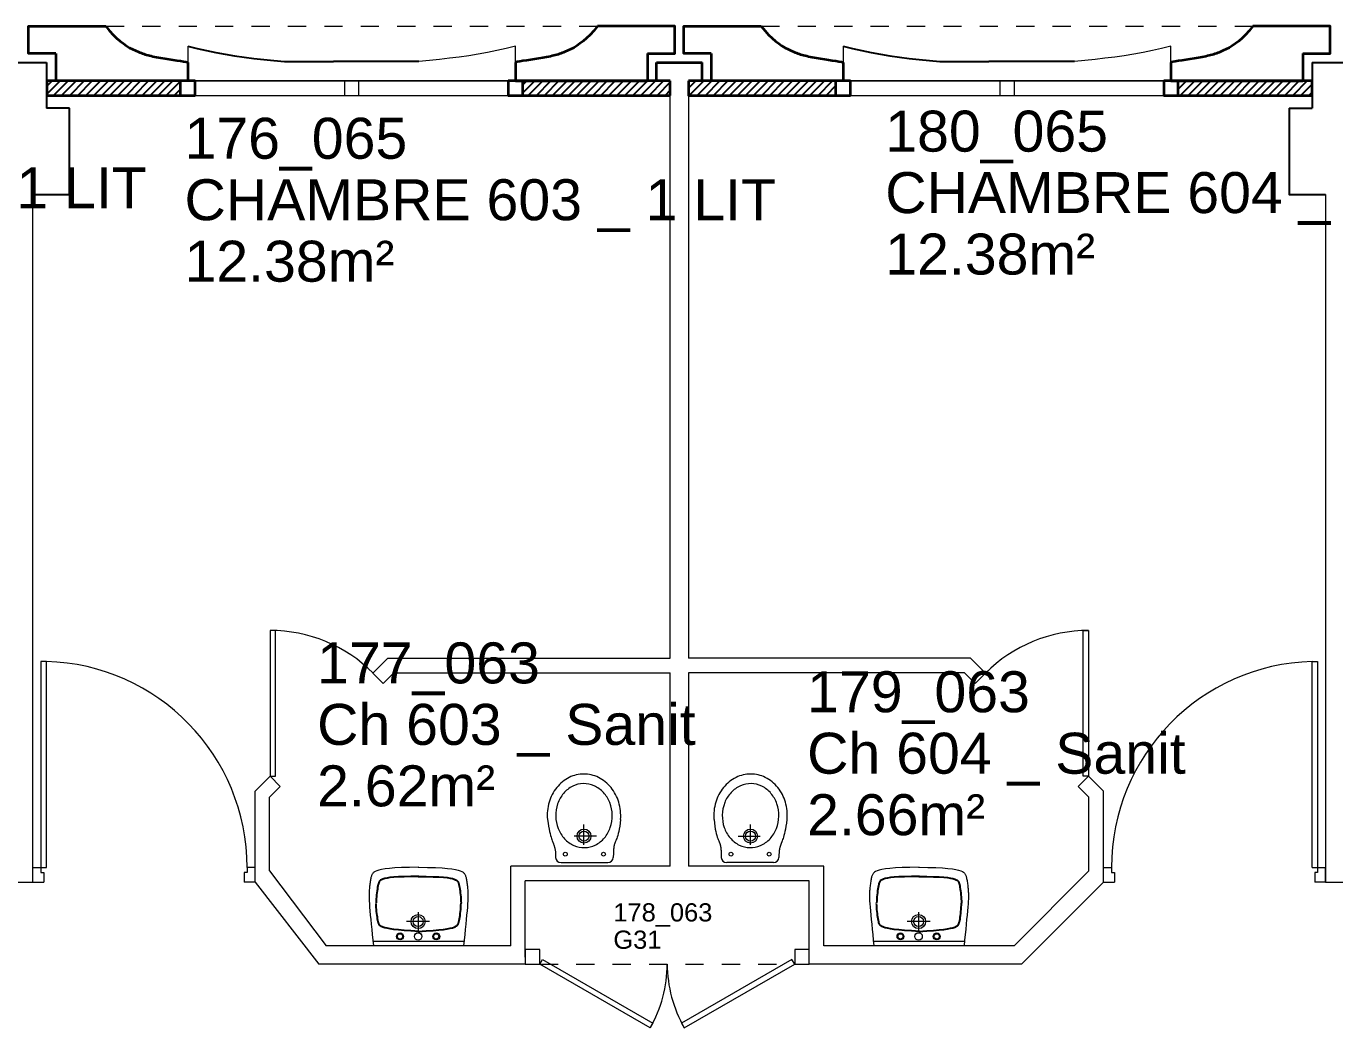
# Model space of a CAD drawing. Header units: metres. Extents: x -8 to 211, y -5 to 116.
# Drawn here: x 174.51 to 181.7, y 62 to 67.5 of the extents above; entities that cross this region are included whole.
import ezdxf

# ---------------------------------------------------------------- set-up
doc = ezdxf.new("R2010")
doc.units = ezdxf.units.M
doc.header["$LTSCALE"] = 0.6
doc.header["$MEASUREMENT"] = 0
doc.linetypes.add('CACHÉ', pattern=[0.25, 0.125, -0.125])
doc.linetypes.add('CONTINU', pattern=[0])
doc.layers.get('0').update_dxf_attribs({"linetype": 'CONTINUOUS'})
for name, color, linetype in [('002 poteaux', 7, 'CONTINUOUS'), ('004 cloisons', 7, 'CONTINUOUS'), ('004 isolation', 7, 'CONTINUOUS'), ('006 sanitaire', 5, 'CONTINUOUS'), ('A_Etiqu_Gaine', 8, 'CONTINUOUS'), ('A_Etiqu_Gaine_ancien', 8, 'CONTINUOUS'), ('A_Etiqu_Gaine_code', 8, 'CONTINUOUS'), ('A_Etiqu_Local', 8, 'CONTINUOUS')]:
    doc.layers.add(name, color=color, linetype=linetype)
for name, color, linetype, lineweight in [('A_CHASS', 4, 'CONTINU', 20), ('A_MURS_CLOI', 7, 'CONTINU', 20), ('A_MURS_STRU', 7, 'CONTINU', 35), ('A_PORT', 8, 'CONTINUOUS', 0), ('A_SANI', 5, 'CONTINU', 0)]:
    doc.layers.add(name, color=color, linetype=linetype, lineweight=lineweight)
doc.styles.add('Attribut', font='arial.ttf')

# ---------------------------------------------------------------- blocks, each defined once
blk = doc.blocks.new('A_Etiqu_Local')
at = {"style": 'Attribut', "flags": 1}
for tag, p in [('CODE_HOPITAL', (-0.4463, 1.9737)), ('CODE_SITE', (-0.4463, 1.7487)), ('CODE_BATIMENT', (-0.4463, 1.5237)), ('CODE_SECTEUR', (-0.4463, 1.2987)), ('CODE_ETAGE', (-0.4463, 1.0737)), ('NOM_NORMALISE', (-0.4463, -0.843)), ('SECTEUR_ACTIVITE', (-0.4463, -1.068)), ('SOUS_SECTEUR_ACTIVITE', (-0.4463, -1.293)), ('VOLUME', (-0.4463, -1.518)), ('SERVICE', (-0.4463, -1.743)), ('CODE_UG', (-0.4463, -1.968)), ('CODE_UA', (-0.4463, -2.193)), ('CODE_POLE', (-0.4463, -2.418)), ('OCCUPANT_EXTERNE', (-0.4463, -2.643)), ('DISPONIBILITE', (-0.4463, -2.868)), ('ACCES_HANDICAPES', (-0.4463, -3.093)), ('NATURE_SOL', (-0.4463, -3.318)), ('RISQUE_LABORATOIRE', (-0.4463, -3.543)), ('AMIANTE', (-0.4463, -3.768))]:
    blk.add_attdef(tag, p, '', height=0.15, dxfattribs=at)
at = {"layer": 'A_Etiqu_Local', "style": 'Attribut'}
for tag, p in [('CODE_PIECE', (-0.4483, 0.5327)), ('NOM_USAGE', (-0.4483, 0.1952)), ('SURFACE', (-0.4483, -0.1423))]:
    blk.add_attdef(tag, p, '', height=0.225, dxfattribs=at)
blk = doc.blocks.new('A_Etiqu_Gaine')
at = {"style": 'Attribut', "flags": 1}
for tag, p in [('CODE_HOPITAL', (-0.4323, 0.8651)), ('CODE_SITE', (-0.4323, 0.7151)), ('CODE_BATIMENT', (-0.4323, 0.5651)), ('CODE_SECTEUR', (-0.4323, 0.4151)), ('CODE_ETAGE', (-0.4323, 0.2651)), ('NOM_NORMALISE', (-0.4323, -0.3349)), ('SECTEUR_ACTIVITE', (-0.4323, -0.4849)), ('SOUS_SECTEUR_ACTIVITE', (-0.4323, -0.6349)), ('SURFACE', (-0.4323, -0.7849)), ('CODE_UG', (-0.4323, -0.9349)), ('CODE_POLE', (-0.4323, -1.0849)), ('AMIANTE', (-0.4323, -1.2349))]:
    blk.add_attdef(tag, p, '', height=0.1, dxfattribs=at)
at = {"layer": 'A_Etiqu_Gaine', "style": 'Attribut'}
blk.add_attdef('NOM_USAGE', (-0.4323, -0.1849), '', height=0.1, dxfattribs=at)
at = {"layer": 'A_Etiqu_Gaine_ancien', "style": 'Attribut'}
blk.add_attdef('CODE_PIECE_ANCIEN', (-0.4323, 0.1151), '', height=0.1, dxfattribs=at)
at = {"layer": 'A_Etiqu_Gaine_code', "style": 'Attribut'}
blk.add_attdef('CODE_PIECE', (-0.4323, -0.0349), '', height=0.1, dxfattribs=at)
blk = doc.blocks.new('BROCA2-G1127')
at = {"layer": '006 sanitaire', "linetype": 'Continuous'}
for points in [[(48.753517, 17.895912), (48.709555, 17.892946), (48.67232, 17.890017), (48.641202, 17.887107), (48.615589, 17.884195), (48.594871, 17.881265), (48.578435, 17.878295), (48.565672, 17.875267), (48.55597, 17.872162), (48.548718, 17.868961), (48.543304, 17.865645), (48.543304, 17.865645), (48.541104, 17.863934), (48.53918, 17.862162), (48.537502, 17.860303), (48.53604, 17.85833), (48.534764, 17.856216), (48.533642, 17.853934), (48.532644, 17.851457), (48.531741, 17.84876), (48.530901, 17.845814), (48.530094, 17.842593), (48.530094, 17.842593), (48.528502, 17.835279), (48.526946, 17.826909), (48.525451, 17.817635), (48.52404, 17.807608), (48.522739, 17.79698), (48.521572, 17.785902), (48.520565, 17.774527), (48.519741, 17.763005), (48.519127, 17.751488), (48.518745, 17.740128)], [(48.75016, 17.895912), (48.794119, 17.892946), (48.831351, 17.890017), (48.862467, 17.887107), (48.88808, 17.884195), (48.908798, 17.881265), (48.925234, 17.878295), (48.937998, 17.875267), (48.947701, 17.872162), (48.954954, 17.868961), (48.960367, 17.865645), (48.960367, 17.865645), (48.962567, 17.863934), (48.964491, 17.862162), (48.966168, 17.860303), (48.96763, 17.85833), (48.968906, 17.856216), (48.970027, 17.853934), (48.971024, 17.851457), (48.971927, 17.84876), (48.972766, 17.845814), (48.973572, 17.842593), (48.973572, 17.842593), (48.975163, 17.835281), (48.976717, 17.826927), (48.978212, 17.817694), (48.97962, 17.807748), (48.980918, 17.797253), (48.98208, 17.786374), (48.983082, 17.775275), (48.983897, 17.764122), (48.984502, 17.753078), (48.984871, 17.74231)]]:
    blk.add_lwpolyline(points, dxfattribs=at)
blk = doc.blocks.new('BROCA2-G1128')
at = {"layer": '006 sanitaire', "linetype": 'Continuous'}
for points in [[(48.753517, 17.59388), (48.709555, 17.594272), (48.67232, 17.59514), (48.641202, 17.596446), (48.615589, 17.598151), (48.594871, 17.600219), (48.578435, 17.60261), (48.565672, 17.605287), (48.55597, 17.608211), (48.548718, 17.611346), (48.543304, 17.614653), (48.543304, 17.614653), (48.541104, 17.616364), (48.53918, 17.618136), (48.537502, 17.619995), (48.53604, 17.621968), (48.534764, 17.624082), (48.533642, 17.626363), (48.532644, 17.628839), (48.531741, 17.631537), (48.530901, 17.634483), (48.530094, 17.637704), (48.530094, 17.637704), (48.528502, 17.645017), (48.526946, 17.653387), (48.525451, 17.662662), (48.52404, 17.672689), (48.522739, 17.683318), (48.521572, 17.694397), (48.520565, 17.705773), (48.519741, 17.717296), (48.519127, 17.728813), (48.518745, 17.740173)], [(48.75016, 17.59388), (48.794119, 17.594272), (48.831351, 17.59514), (48.862467, 17.596446), (48.88808, 17.598151), (48.908798, 17.600219), (48.925234, 17.60261), (48.937998, 17.605287), (48.947701, 17.608211), (48.954954, 17.611346), (48.960367, 17.614653), (48.960367, 17.614653), (48.962567, 17.616364), (48.964491, 17.618136), (48.966168, 17.619995), (48.96763, 17.621968), (48.968906, 17.624082), (48.970027, 17.626363), (48.971024, 17.628839), (48.971927, 17.631537), (48.972766, 17.634483), (48.973572, 17.637704), (48.973572, 17.637704), (48.975163, 17.645015), (48.976717, 17.65337), (48.978212, 17.662603), (48.97962, 17.67255), (48.980918, 17.683045), (48.98208, 17.693925), (48.983082, 17.705025), (48.983897, 17.716179), (48.984502, 17.727222), (48.984871, 17.737991)]]:
    blk.add_lwpolyline(points, dxfattribs=at)
blk = doc.blocks.new('BROCA2-G1126')
at = {"layer": '006 sanitaire'}
for name in ['BROCA2-G1127', 'BROCA2-G1128']:
    blk.add_blockref(name, (0, 0), dxfattribs=at)
blk = doc.blocks.new('BROCA4-G537')
at = {"layer": '004 cloisons', "color": 1, "linetype": 'Continuous'}
for p in [(34.580925, 21.856592), (35.319733, 21.856592)]:
    blk.add_line(p, (34.850327, 21.856592), dxfattribs=at)
blk.add_lwpolyline([(34.050331, 21.939997), (34.101488, 21.927535), (34.152506, 21.916172), (34.203595, 21.90584), (34.254966, 21.896469), (34.30683, 21.887992), (34.359398, 21.880339), (34.412881, 21.873441), (34.467489, 21.86723), (34.523434, 21.861637), (34.580925, 21.856592)], dxfattribs=at)
blk = doc.blocks.new('BROCA4-G421')
at = {"layer": '004 cloisons', "color": 1, "linetype": 'Continuous'}
for p in [(30.98093, 21.856592), (31.719738, 21.856592)]:
    blk.add_line(p, (31.250332, 21.856592), dxfattribs=at)
blk.add_lwpolyline([(30.450336, 21.939997), (30.501493, 21.927535), (30.552511, 21.916172), (30.6036, 21.90584), (30.654971, 21.896469), (30.706836, 21.887992), (30.759404, 21.880339), (30.812887, 21.873441), (30.867495, 21.86723), (30.923439, 21.861637), (30.98093, 21.856592)], dxfattribs=at)

msp = doc.modelspace()

# ---------------------------------------------------------------- linework, layer by layer
at = {"layer": '002 poteaux', "color": 8, "linetype": 'Continuous'}
for p, q in [((174.3753, 67.2961), (174.625, 67.2961)), ((174.625, 67.2961), (174.625, 67.0461)), ((181.5754, 67.2961), (181.5754, 67.0461)), ((181.5754, 67.2961), (181.825, 67.2961)), ((174.7499, 67.0461), (174.625, 67.0461)), ((181.4499, 67.0461), (181.5754, 67.0461))]:
    msp.add_line(p, q, dxfattribs=at)
for points in [[(174.5498, 66.5711), (174.7499, 66.5711), (174.7499, 67.0461)], [(181.4499, 67.0461), (181.4499, 66.5711), (181.6498, 66.5711)]]:
    msp.add_lwpolyline(points, dxfattribs=at)
at = {"layer": '004 isolation', "color": 8, "linetype": 'Continuous'}
for p, q in [((174.6548, 67.1961), (174.6251, 67.1664)), ((174.6251, 67.1222), (174.699, 67.1961)), ((174.6251, 67.1161), (174.6251, 67.1961)), ((174.6251, 67.1961), (175.3602, 67.1961)), ((174.7432, 67.1961), (174.6632, 67.1161)), ((174.7074, 67.1161), (174.7874, 67.1961)), ((174.8316, 67.1961), (174.7516, 67.1161)), ((174.7958, 67.1161), (174.8758, 67.1961)), ((174.92, 67.1961), (174.84, 67.1161)), ((174.8842, 67.1161), (174.9642, 67.1961)), ((175.0084, 67.1961), (174.9284, 67.1161)), ((174.9726, 67.1161), (175.0526, 67.1961)), ((175.0968, 67.1961), (175.0168, 67.1161)), ((175.061, 67.1161), (175.141, 67.1961)), ((175.1852, 67.1961), (175.1052, 67.1161)), ((175.1494, 67.1161), (175.2293, 67.1961)), ((175.2735, 67.1961), (175.1935, 67.1161)), ((175.2378, 67.1161), (175.3177, 67.1961)), ((175.3602, 67.1944), (175.2819, 67.1161)), ((175.3261, 67.1161), (175.3602, 67.1502)), ((175.3602, 67.1961), (175.3602, 67.1161)), ((177.2623, 67.1961), (177.2403, 67.1742)), ((177.2404, 67.13), (177.3065, 67.1961)), ((177.2404, 67.1961), (178.0504, 67.1961)), ((177.2404, 67.1161), (177.2404, 67.1961)), ((177.3506, 67.1961), (177.2706, 67.1161)), ((177.3148, 67.1161), (177.3949, 67.1961)), ((177.439, 67.1961), (177.359, 67.1161)), ((177.4032, 67.1161), (177.4832, 67.1961)), ((177.5274, 67.1961), (177.4474, 67.1161)), ((177.4916, 67.1161), (177.5716, 67.1961)), ((177.6158, 67.1961), (177.5358, 67.1161)), ((177.58, 67.1161), (177.66, 67.1961)), ((177.7042, 67.1961), (177.6242, 67.1161)), ((177.6684, 67.1161), (177.7484, 67.1961)), ((177.7926, 67.1961), (177.7126, 67.1161)), ((177.7568, 67.1161), (177.8368, 67.1961)), ((177.881, 67.1961), (177.801, 67.1161)), ((177.8452, 67.1161), (177.9252, 67.1961)), ((177.9694, 67.1961), (177.8894, 67.1161)), ((177.9336, 67.1161), (178.0136, 67.1961)), ((178.0503, 67.1887), (177.9777, 67.1161)), ((178.0219, 67.1161), (178.0503, 67.1445)), ((178.0504, 67.1961), (178.0504, 67.1161)), ((178.1903, 67.1961), (178.1503, 67.1561)), ((178.1504, 67.1961), (178.9603, 67.1961)), ((178.1504, 67.1161), (178.1504, 67.1961)), ((178.1545, 67.1161), (178.2345, 67.1961)), ((178.2787, 67.1961), (178.1987, 67.1161)), ((178.2429, 67.1161), (178.3229, 67.1961)), ((178.3671, 67.1961), (178.2871, 67.1161)), ((178.3313, 67.1161), (178.4113, 67.1961)), ((178.4555, 67.1961), (178.3755, 67.1161)), ((178.4197, 67.1161), (178.4997, 67.1961)), ((178.5439, 67.1961), (178.4639, 67.1161)), ((178.5081, 67.1161), (178.5881, 67.1961)), ((178.6323, 67.1961), (178.5523, 67.1161)), ((178.5965, 67.1161), (178.6765, 67.1961)), ((178.7207, 67.1961), (178.6407, 67.1161)), ((178.6848, 67.1161), (178.7648, 67.1961)), ((178.809, 67.1961), (178.729, 67.1161)), ((178.7732, 67.1161), (178.8532, 67.1961)), ((178.8974, 67.1961), (178.8174, 67.1161)), ((178.8616, 67.1161), (178.9416, 67.1961)), ((178.9603, 67.1706), (178.9058, 67.1161)), ((178.9603, 67.1961), (178.9603, 67.1161)), ((180.842, 67.1961), (180.8402, 67.1943)), ((180.8402, 67.1501), (180.8862, 67.1961)), ((180.8402, 67.1161), (180.8402, 67.1961)), ((180.8402, 67.1961), (181.5754, 67.1961)), ((180.9304, 67.1961), (180.8504, 67.1161)), ((180.8946, 67.1161), (180.9746, 67.1961)), ((181.0188, 67.1961), (180.9388, 67.1161)), ((180.9829, 67.1161), (181.0629, 67.1961)), ((181.1071, 67.1961), (181.0271, 67.1161)), ((181.0713, 67.1161), (181.1513, 67.1961)), ((181.1955, 67.1961), (181.1155, 67.1161)), ((181.1597, 67.1161), (181.2397, 67.1961)), ((181.2839, 67.1961), (181.2039, 67.1161)), ((181.2481, 67.1161), (181.3281, 67.1961)), ((181.3723, 67.1961), (181.2923, 67.1161)), ((181.3365, 67.1161), (181.4165, 67.1961)), ((181.4607, 67.1961), (181.3807, 67.1161)), ((181.4249, 67.1161), (181.5049, 67.1961)), ((181.5491, 67.1961), (181.4691, 67.1161)), ((181.5133, 67.1161), (181.5753, 67.1782)), ((181.5753, 67.134), (181.5575, 67.1161)), ((181.5754, 67.1961), (181.5754, 67.1161)), ((175.3602, 67.1161), (174.6251, 67.1161)), ((178.0504, 67.1161), (177.2404, 67.1161)), ((178.9603, 67.1161), (178.1504, 67.1161)), ((178.95, 67.1161), (178.9603, 67.1264)), ((181.5754, 67.1161), (180.8402, 67.1161))]:
    msp.add_line(p, q, dxfattribs=at)
at = {"layer": 'A_CHASS', "color": 8, "linetype": 'CACHÉ'}
for p, q in [((174.9502, 67.4961), (177.6502, 67.4961)), ((178.5502, 67.4961), (181.2502, 67.4961))]:
    msp.add_line(p, q, dxfattribs=at)
at = {"layer": 'A_CHASS', "color": 8, "linetype": 'Continuous'}
for p, q in [((177.1602, 67.1961), (175.4402, 67.1961)), ((180.7602, 67.1961), (179.0402, 67.1961)), ((175.4402, 67.1161), (177.1602, 67.1161)), ((179.0402, 67.1161), (180.7602, 67.1161))]:
    msp.add_line(p, q, dxfattribs=at)
for points in [[(175.4002, 67.3861), (175.4002, 67.1961), (177.2002, 67.1961), (177.2002, 67.3861)], [(177.2002, 67.3861), (177.149, 67.3737), (177.098, 67.3623), (177.0469, 67.352), (176.9956, 67.3426), (176.9437, 67.3341), (176.8911, 67.3265), (176.8376, 67.3196), (176.783, 67.3134), (176.7271, 67.3078), (176.6696, 67.3027)], [(179.0002, 67.3861), (179.0002, 67.1961), (180.8002, 67.1961), (180.8002, 67.3861)], [(180.8002, 67.3861), (180.749, 67.3737), (180.698, 67.3623), (180.6469, 67.352), (180.5956, 67.3426), (180.5437, 67.3341), (180.4911, 67.3265), (180.4376, 67.3196), (180.383, 67.3134), (180.3271, 67.3078), (180.2696, 67.3027)], [(176.2602, 67.1961), (176.2602, 67.1161)], [(176.3402, 67.1161), (176.3402, 67.1961)], [(179.8602, 67.1961), (179.8602, 67.1161)], [(179.9402, 67.1161), (179.9402, 67.1961)]]:
    msp.add_lwpolyline(points, dxfattribs=at)
at = {"layer": 'A_MURS_CLOI', "color": 8, "linetype": 'Continuous'}
for p, q in [((178.0502, 64.0262), (178.0502, 67.1961)), ((178.1502, 67.1961), (178.1502, 64.0262)), ((174.5498, 62.7962), (174.5498, 66.5711)), ((176.4174, 63.9441), (176.4996, 64.0262)), ((176.4996, 64.0262), (178.0499, 64.0262)), ((179.6999, 64.0262), (178.1502, 64.0262)), ((179.7821, 63.9441), (179.6999, 64.0262)), ((176.4174, 63.9441), (176.474, 63.8875)), ((176.474, 63.8875), (176.5327, 63.9462)), ((176.5327, 63.9462), (178.0499, 63.9462)), ((178.0502, 62.8833), (178.0502, 63.9462)), ((179.6668, 63.9462), (178.1499, 63.9462)), ((178.1502, 63.9462), (178.1502, 62.8833)), ((179.7255, 63.8875), (179.6668, 63.9462)), ((179.7821, 63.9441), (179.7255, 63.8875)), ((175.7696, 63.2962), (175.8518, 63.3784)), ((175.8518, 63.3784), (175.9083, 63.3218)), ((180.3478, 63.3784), (180.2912, 63.3218)), ((180.4299, 63.2962), (180.3478, 63.3784)), ((175.7696, 62.7962), (175.7696, 63.2962)), ((175.8496, 63.2631), (175.9083, 63.3218)), ((175.8496, 62.8577), (175.8496, 63.2631)), ((180.3499, 63.2631), (180.2912, 63.3218)), ((180.3499, 62.8577), (180.3499, 63.2631)), ((180.4299, 62.7962), (180.4299, 63.2962)), ((175.8496, 62.8577), (176.161, 62.4462)), ((178.0502, 62.8833), (177.1736, 62.8833)), ((177.1736, 62.4462), (177.1736, 62.8833)), ((178.8936, 62.8833), (178.1502, 62.8833)), ((178.8936, 62.4462), (178.8936, 62.8833)), ((180.3499, 62.8577), (179.9385, 62.4462)), ((174.4498, 62.7962), (174.5498, 62.7962)), ((175.7696, 62.7962), (176.1196, 62.3462)), ((178.8136, 62.8033), (177.2536, 62.8033)), ((177.2536, 62.3837), (177.2536, 62.8033)), ((178.8136, 62.3462), (178.8136, 62.8033)), ((180.4299, 62.7962), (179.9799, 62.3462)), ((177.1736, 62.4462), (176.161, 62.4462)), ((179.9385, 62.4462), (178.8936, 62.4462)), ((177.2536, 62.3462), (176.1196, 62.3462)), ((179.9799, 62.3462), (178.8136, 62.3462))]:
    msp.add_line(p, q, dxfattribs=at)
msp.add_lwpolyline([(181.6497, 66.5711), (181.6497, 62.7962), (181.75, 62.7962)], dxfattribs=at)
at = {"layer": 'A_MURS_STRU', "color": 8}
for p, q in [((174.6751, 67.3461), (174.6751, 67.1961)), ((175.4002, 67.2961), (175.4002, 67.1961)), ((177.2002, 67.2961), (177.2002, 67.1961)), ((177.9253, 67.3461), (177.9253, 67.1961)), ((178.2751, 67.3461), (178.2751, 67.1961)), ((179.0002, 67.2961), (179.0002, 67.1961)), ((180.8002, 67.2961), (180.8002, 67.1961)), ((181.5253, 67.3461), (181.5253, 67.1961)), ((175.4002, 67.1961), (174.6751, 67.1961)), ((177.2002, 67.1961), (177.9253, 67.1961)), ((179.0002, 67.1961), (178.2751, 67.1961)), ((180.8002, 67.1961), (181.5253, 67.1961))]:
    msp.add_line(p, q, dxfattribs=at)
at = {"layer": 'A_MURS_STRU', "color": 8, "linetype": 'Continuous'}
for p, q in [((177.9754, 67.2961), (178.225, 67.2961)), ((177.9754, 67.1961), (177.9754, 67.2961)), ((178.225, 67.1961), (178.225, 67.2961)), ((175.4402, 67.1961), (174.6251, 67.1961)), ((178.0502, 67.1961), (177.1602, 67.1961)), ((179.0402, 67.1961), (178.1502, 67.1961)), ((181.5754, 67.1961), (180.7602, 67.1961))]:
    msp.add_line(p, q, dxfattribs=at)
at = {"layer": 'A_MURS_STRU', "color": 8}
for points in [[(174.6751, 67.3461), (174.5252, 67.3461), (174.5252, 67.4961), (174.9502, 67.4961)], [(174.9502, 67.4961), (174.9706, 67.4713), (174.9903, 67.4495), (175.0095, 67.4306), (175.0282, 67.4143), (175.0463, 67.4002), (175.0638, 67.3882), (175.0808, 67.378), (175.0972, 67.3692), (175.1132, 67.3617), (175.1286, 67.3551), (175.1286, 67.3551), (175.1361, 67.3521), (175.1435, 67.3493), (175.151, 67.3465), (175.1585, 67.344), (175.1661, 67.3415), (175.174, 67.3391), (175.1822, 67.3368), (175.1907, 67.3346), (175.1996, 67.3325), (175.2089, 67.3304), (175.2089, 67.3304), (175.2292, 67.3263), (175.251, 67.3223), (175.2736, 67.3185), (175.2965, 67.3149), (175.3188, 67.3116), (175.3401, 67.3084), (175.3595, 67.3056), (175.3764, 67.303), (175.3903, 67.3008), (175.4003, 67.2989)], [(177.6502, 67.4961), (177.6298, 67.4713), (177.6101, 67.4495), (177.5909, 67.4306), (177.5722, 67.4143), (177.5541, 67.4002), (177.5366, 67.3882), (177.5196, 67.378), (177.5032, 67.3692), (177.4872, 67.3617), (177.4718, 67.3551), (177.4718, 67.3551), (177.4643, 67.3521), (177.4569, 67.3493), (177.4494, 67.3465), (177.4419, 67.344), (177.4343, 67.3415), (177.4264, 67.3391), (177.4182, 67.3368), (177.4098, 67.3346), (177.4008, 67.3325), (177.3915, 67.3304), (177.3915, 67.3304), (177.3712, 67.3263), (177.3494, 67.3223), (177.3268, 67.3185), (177.3039, 67.3149), (177.2816, 67.3116), (177.2603, 67.3084), (177.2409, 67.3056), (177.224, 67.303), (177.2101, 67.3008), (177.2001, 67.2989)], [(177.9253, 67.3461), (178.0752, 67.3461), (178.0752, 67.4961), (177.6502, 67.4961)], [(178.2751, 67.3461), (178.1252, 67.3461), (178.1252, 67.4961), (178.5502, 67.4961)], [(178.5502, 67.4961), (178.5705, 67.4713), (178.5903, 67.4495), (178.6095, 67.4306), (178.6282, 67.4143), (178.6462, 67.4002), (178.6638, 67.3882), (178.6808, 67.378), (178.6972, 67.3692), (178.7131, 67.3617), (178.7285, 67.3551), (178.7285, 67.3551), (178.736, 67.3521), (178.7435, 67.3493), (178.7509, 67.3465), (178.7585, 67.344), (178.7661, 67.3415), (178.774, 67.3391), (178.7821, 67.3368), (178.7906, 67.3346), (178.7995, 67.3325), (178.8089, 67.3304), (178.8089, 67.3304), (178.8292, 67.3263), (178.851, 67.3223), (178.8736, 67.3185), (178.8965, 67.3149), (178.9188, 67.3116), (178.94, 67.3084), (178.9595, 67.3056), (178.9764, 67.303), (178.9903, 67.3008), (179.0003, 67.2989)], [(181.2502, 67.4961), (181.2298, 67.4713), (181.2101, 67.4495), (181.1909, 67.4306), (181.1722, 67.4143), (181.1541, 67.4002), (181.1366, 67.3882), (181.1196, 67.378), (181.1032, 67.3692), (181.0872, 67.3617), (181.0718, 67.3551), (181.0718, 67.3551), (181.0643, 67.3521), (181.0569, 67.3493), (181.0494, 67.3465), (181.0419, 67.344), (181.0343, 67.3415), (181.0264, 67.3391), (181.0182, 67.3368), (181.0097, 67.3346), (181.0008, 67.3325), (180.9915, 67.3304), (180.9915, 67.3304), (180.9712, 67.3263), (180.9494, 67.3223), (180.9268, 67.3185), (180.9039, 67.3149), (180.8816, 67.3116), (180.8603, 67.3084), (180.8409, 67.3056), (180.824, 67.303), (180.8101, 67.3008), (180.8001, 67.2989)], [(181.5253, 67.3461), (181.6752, 67.3461), (181.6752, 67.4961), (181.2502, 67.4961)]]:
    msp.add_lwpolyline(points, dxfattribs=at)
at = {"layer": 'A_MURS_STRU', "color": 8, "linetype": 'Continuous'}
for points in [[(174.6251, 67.1961), (174.6251, 67.1161), (175.4402, 67.1161)], [(175.3602, 67.1161), (175.3602, 67.1961)], [(175.4402, 67.1161), (175.4402, 67.1961)], [(177.1602, 67.1961), (177.1602, 67.1161), (178.0502, 67.1161)], [(177.2402, 67.1161), (177.2402, 67.1961)], [(178.0502, 67.1161), (178.0502, 67.1961)], [(178.1502, 67.1961), (178.1502, 67.1161), (179.0402, 67.1161)], [(178.9602, 67.1161), (178.9602, 67.1961)], [(179.0402, 67.1161), (179.0402, 67.1961)], [(180.7602, 67.1961), (180.7602, 67.1161), (181.5754, 67.1161)], [(180.8402, 67.1161), (180.8402, 67.1961)], [(181.5754, 67.1161), (181.5754, 67.1961)]]:
    msp.add_lwpolyline(points, dxfattribs=at)
at = {"layer": 'A_PORT', "color": 8, "linetype": 'Continuous'}
for p, q in [((175.8818, 64.1784), (175.8518, 64.1784)), ((175.8518, 64.1784), (175.8518, 63.3784)), ((175.8818, 63.3784), (175.8818, 64.1784)), ((180.3178, 63.3784), (180.3178, 64.1784)), ((180.3178, 64.1784), (180.3478, 64.1784)), ((180.3478, 64.1784), (180.3478, 63.3784)), ((174.5937, 64.0078), (174.5937, 62.8485)), ((174.6237, 64.0078), (174.5937, 64.0078)), ((174.6237, 62.8762), (174.6237, 64.0078)), ((181.5758, 62.8762), (181.5758, 64.0079)), ((181.5758, 64.0079), (181.6058, 64.0079)), ((181.6058, 64.0079), (181.6058, 62.8485)), ((175.8518, 63.3784), (175.8818, 63.3784)), ((180.3478, 63.3784), (180.3178, 63.3784)), ((174.5498, 62.7962), (174.5498, 62.8762)), ((174.5498, 62.8762), (174.6237, 62.8762)), ((174.5937, 62.8485), (174.6097, 62.8485)), ((174.6097, 62.8485), (174.6097, 62.7962)), ((175.7097, 62.8485), (175.7097, 62.7962)), ((175.7257, 62.8485), (175.7097, 62.8485)), ((175.7257, 62.8762), (175.7257, 62.8485)), ((175.7696, 62.8762), (175.7257, 62.8762)), ((175.7696, 62.7962), (175.7696, 62.8762)), ((180.4299, 62.7962), (180.4299, 62.8762)), ((180.4299, 62.8762), (180.4738, 62.8762)), ((180.4738, 62.8762), (180.4738, 62.8485)), ((180.4738, 62.8485), (180.4898, 62.8485)), ((180.4898, 62.8485), (180.4898, 62.7962)), ((181.5758, 62.8762), (181.6497, 62.8762)), ((181.5898, 62.8485), (181.5898, 62.7962)), ((181.6058, 62.8485), (181.5898, 62.8485)), ((181.6497, 62.7962), (181.6497, 62.8762)), ((174.5498, 62.7962), (174.6097, 62.7962)), ((175.7696, 62.7962), (175.7097, 62.7962)), ((180.4299, 62.7962), (180.4898, 62.7962)), ((181.6497, 62.7962), (181.5898, 62.7962))]:
    msp.add_line(p, q, dxfattribs=at)
at = {"layer": 'A_PORT', "color": 8, "linetype": 'CACHÉ'}
msp.add_line((177.3336, 62.3462), (178.7336, 62.3462), dxfattribs=at)
at = {"layer": 'A_PORT', "color": 8, "linetype": 'Continuous'}
for points in [[(177.3336, 62.3462), (177.3336, 62.4262), (177.2536, 62.4262), (177.2536, 62.3462)], [(178.8136, 62.3462), (178.8136, 62.4262), (178.7336, 62.4262), (178.7336, 62.3462)], [(177.3486, 62.3722), (177.9548, 62.0222), (177.9398, 61.9962), (177.3336, 62.3462)], [(178.7186, 62.3722), (178.1124, 62.0222), (178.1274, 61.9962), (178.7336, 62.3462)]]:
    msp.add_lwpolyline(points, close=True, dxfattribs=at)
for centre, radius, start, end in [((175.8518, 63.3784), 0.8, 44.99998, 90), ((180.3478, 63.3784), 0.8, 90, 135.00001), ((174.5937, 62.8762), 1.132, 0, 88.48138), ((181.6058, 62.8762), 1.132, 91.51862, 180), ((177.3336, 62.3462), 0.7, 329.99999, 359.99998), ((178.7336, 62.3462), 0.7, 179.99999, 209.99999)]:
    msp.add_arc(centre, radius, start, end, dxfattribs=at)
at = {"layer": 'A_SANI', "color": 8}
for p, q in [((177.5763, 63.0002), (177.5763, 63.1125)), ((178.491, 63.0002), (178.491, 63.1125)), ((177.6447, 63.0491), (177.5226, 63.0491)), ((178.4227, 63.0491), (178.5447, 63.0491)), ((177.4201, 62.9353), (177.4202, 62.9321)), ((177.4502, 62.9033), (177.7073, 62.9033)), ((177.7374, 62.9353), (177.7373, 62.9321)), ((178.3299, 62.9353), (178.33, 62.9321)), ((178.6172, 62.9033), (178.36, 62.9033)), ((178.6473, 62.9353), (178.6471, 62.9321)), ((176.6653, 62.6308), (176.6653, 62.5287)), ((179.4141, 62.6308), (179.4141, 62.5287)), ((176.7285, 62.5798), (176.6021, 62.5798)), ((179.4773, 62.5798), (179.3509, 62.5798)), ((176.9149, 62.4711), (176.4196, 62.4711)), ((179.6637, 62.4711), (179.1684, 62.4711)), ((176.9149, 62.4462), (176.4196, 62.4462)), ((179.6637, 62.4462), (179.1684, 62.4462))]:
    msp.add_line(p, q, dxfattribs=at)
for points in [[(177.7774, 63.1401, 0.092603), (177.7672, 63.235, 0.097518), (177.7249, 63.3153, 0.107322), (177.6554, 63.371, 0.116228), (177.5753, 63.3899, 0.11669), (177.4952, 63.371, 0.108258), (177.4264, 63.3153, 0.098236), (177.3848, 63.2351, 0.092772), (177.3754, 63.1401, 0.094013)], [(177.5145, 63.3229, 0.102556), (177.464, 63.2834, 0.093461), (177.4317, 63.2266, 0.177185), (177.4346, 63.0902, 0.093461), (177.4691, 63.0348, 0.102556), (177.5212, 62.9974, 0.222941), (177.6381, 62.9998, 0.102556), (177.6887, 63.0393, 0.093461), (177.7209, 63.0961, 0.177028), (177.7181, 63.2326, 0.093461), (177.6835, 63.2879, 0.102556), (177.6314, 63.3253, 0.222835), (177.5145, 63.3229)], [(178.6919, 63.1401, 0.092772), (178.6826, 63.2351, 0.098236), (178.641, 63.3153, 0.108258), (178.5721, 63.371, 0.11669), (178.4921, 63.3899, 0.116228), (178.4119, 63.371, 0.107322), (178.3425, 63.3153, 0.097518), (178.3001, 63.235, 0.092603), (178.2899, 63.1401, 0.094447)], [(178.4359, 63.3253, 0.102556), (178.3838, 63.2879, 0.093461), (178.3493, 63.2326, 0.177284), (178.3464, 63.0961, 0.093461), (178.3787, 63.0393, 0.102556), (178.4292, 62.9998, 0.222781), (178.5461, 62.9974, 0.102556), (178.5982, 63.0348, 0.093461), (178.6328, 63.0902, 0.177131), (178.6356, 63.2266, 0.093461), (178.6034, 63.2834, 0.102556), (178.5528, 63.3229, 0.222936), (178.4359, 63.3253)]]:
    msp.add_lwpolyline(points, format="xyb", dxfattribs=at)
for points in [[(177.3761, 63.1394), (177.379, 63.12), (177.3819, 63.1028), (177.3848, 63.0877), (177.3876, 63.0743), (177.3904, 63.0627), (177.393, 63.0526), (177.3955, 63.0438), (177.3979, 63.0362), (177.4001, 63.0296), (177.4022, 63.0238), (177.4022, 63.0238), (177.4031, 63.0212), (177.404, 63.0188), (177.4049, 63.0164), (177.4057, 63.0142), (177.4065, 63.0121), (177.4073, 63.01), (177.4081, 63.0079), (177.4088, 63.0059), (177.4096, 63.0038), (177.4103, 63.0018), (177.4103, 63.0018), (177.411, 62.9996), (177.4118, 62.9974), (177.4125, 62.9952), (177.4132, 62.993), (177.4139, 62.9907), (177.4145, 62.9884), (177.4151, 62.9861), (177.4157, 62.9839), (177.4163, 62.9816), (177.4168, 62.9793), (177.4168, 62.9793), (177.4177, 62.9749), (177.4184, 62.9706), (177.4189, 62.9663), (177.4194, 62.962), (177.4197, 62.9578), (177.4198, 62.9535), (177.42, 62.9491), (177.42, 62.9446), (177.4201, 62.94), (177.4201, 62.9353)], [(177.7765, 63.1394), (177.7748, 63.12), (177.7727, 63.1028), (177.7703, 63.0877), (177.7676, 63.0743), (177.7648, 63.0627), (177.7619, 63.0526), (177.7589, 63.0438), (177.7561, 63.0362), (177.7534, 63.0296), (177.751, 63.0238), (177.751, 63.0238), (177.7499, 63.0212), (177.7489, 63.0188), (177.7479, 63.0164), (177.7471, 63.0142), (177.7462, 63.0121), (177.7455, 63.01), (177.7448, 63.0079), (177.7441, 63.0059), (177.7435, 63.0038), (177.7429, 63.0018), (177.7429, 63.0018), (177.7424, 62.9996), (177.7419, 62.9974), (177.7414, 62.9952), (177.741, 62.993), (177.7406, 62.9907), (177.7403, 62.9884), (177.7399, 62.9861), (177.7396, 62.9839), (177.7393, 62.9816), (177.7391, 62.9793), (177.7391, 62.9793), (177.7386, 62.9749), (177.7383, 62.9706), (177.738, 62.9663), (177.7378, 62.962), (177.7376, 62.9578), (177.7375, 62.9535), (177.7375, 62.9491), (177.7375, 62.9446), (177.7374, 62.94), (177.7374, 62.9353)], [(178.2908, 63.1394), (178.2925, 63.12), (178.2946, 63.1028), (178.297, 63.0877), (178.2997, 63.0743), (178.3025, 63.0627), (178.3055, 63.0526), (178.3084, 63.0438), (178.3112, 63.0362), (178.3139, 63.0296), (178.3163, 63.0238), (178.3163, 63.0238), (178.3174, 63.0212), (178.3184, 63.0188), (178.3194, 63.0164), (178.3203, 63.0142), (178.3211, 63.0121), (178.3218, 63.01), (178.3226, 63.0079), (178.3232, 63.0059), (178.3238, 63.0038), (178.3244, 63.0018), (178.3244, 63.0018), (178.3249, 62.9996), (178.3254, 62.9974), (178.3259, 62.9952), (178.3263, 62.993), (178.3267, 62.9907), (178.3271, 62.9884), (178.3274, 62.9861), (178.3277, 62.9839), (178.328, 62.9816), (178.3283, 62.9793), (178.3283, 62.9793), (178.3287, 62.9749), (178.329, 62.9706), (178.3293, 62.9663), (178.3295, 62.962), (178.3297, 62.9578), (178.3298, 62.9535), (178.3298, 62.9491), (178.3299, 62.9446), (178.3299, 62.94), (178.3299, 62.9353)], [(178.6912, 63.1394), (178.6883, 63.12), (178.6854, 63.1028), (178.6825, 63.0877), (178.6797, 63.0743), (178.677, 63.0627), (178.6743, 63.0526), (178.6718, 63.0438), (178.6694, 63.0362), (178.6672, 63.0296), (178.6652, 63.0238), (178.6652, 63.0238), (178.6642, 63.0212), (178.6633, 63.0188), (178.6624, 63.0164), (178.6616, 63.0142), (178.6608, 63.0121), (178.66, 63.01), (178.6592, 63.0079), (178.6585, 63.0059), (178.6578, 63.0038), (178.657, 63.0018), (178.657, 63.0018), (178.6563, 62.9996), (178.6556, 62.9974), (178.6549, 62.9952), (178.6541, 62.993), (178.6535, 62.9907), (178.6528, 62.9884), (178.6522, 62.9861), (178.6516, 62.9839), (178.651, 62.9816), (178.6505, 62.9793), (178.6505, 62.9793), (178.6496, 62.9749), (178.6489, 62.9706), (178.6484, 62.9663), (178.648, 62.962), (178.6477, 62.9578), (178.6475, 62.9535), (178.6473, 62.9491), (178.6473, 62.9446), (178.6473, 62.94), (178.6473, 62.9353)], [(176.6692, 62.878), (176.6178, 62.8772), (176.5743, 62.8759), (176.5378, 62.8742), (176.5079, 62.8719), (176.4836, 62.8693), (176.4642, 62.8662), (176.4492, 62.8627), (176.4376, 62.8589), (176.4289, 62.8547), (176.4223, 62.8501), (176.4223, 62.8501), (176.4196, 62.8478), (176.4172, 62.8453), (176.415, 62.8426), (176.4131, 62.8398), (176.4114, 62.8367), (176.4099, 62.8333), (176.4086, 62.8296), (176.4074, 62.8256), (176.4063, 62.8212), (176.4052, 62.8163), (176.4052, 62.8163), (176.4042, 62.811), (176.4032, 62.8053), (176.4022, 62.7992), (176.4013, 62.793), (176.4004, 62.7865), (176.3996, 62.7799), (176.3988, 62.7734), (176.3982, 62.7669), (176.3975, 62.7605), (176.397, 62.7543), (176.397, 62.7543), (176.3965, 62.7484), (176.3961, 62.7427), (176.3958, 62.7371), (176.3956, 62.7315), (176.3955, 62.7258), (176.3955, 62.72), (176.3956, 62.714), (176.3957, 62.7076), (176.396, 62.7008), (176.3964, 62.6935), (176.3964, 62.6935), (176.3974, 62.6771), (176.3989, 62.6585), (176.4007, 62.6379), (176.4028, 62.6152), (176.4052, 62.5908), (176.4078, 62.5647), (176.4106, 62.537), (176.4135, 62.5079), (176.4165, 62.4777), (176.4196, 62.4462)], [(176.6653, 62.878), (176.7167, 62.8772), (176.7603, 62.8759), (176.7967, 62.8742), (176.8267, 62.8719), (176.851, 62.8693), (176.8703, 62.8662), (176.8854, 62.8627), (176.8969, 62.8589), (176.9056, 62.8547), (176.9122, 62.8501), (176.9122, 62.8501), (176.915, 62.8478), (176.9174, 62.8453), (176.9195, 62.8426), (176.9214, 62.8398), (176.9231, 62.8367), (176.9246, 62.8333), (176.9259, 62.8296), (176.9272, 62.8256), (176.9283, 62.8212), (176.9294, 62.8163), (176.9294, 62.8163), (176.9304, 62.811), (176.9314, 62.8053), (176.9323, 62.7992), (176.9333, 62.793), (176.9341, 62.7865), (176.9349, 62.7799), (176.9357, 62.7734), (176.9364, 62.7669), (176.937, 62.7605), (176.9376, 62.7543), (176.9376, 62.7543), (176.938, 62.7484), (176.9384, 62.7427), (176.9387, 62.7371), (176.9389, 62.7315), (176.939, 62.7258), (176.9391, 62.72), (176.939, 62.714), (176.9388, 62.7076), (176.9385, 62.7008), (176.9382, 62.6935), (176.9382, 62.6935), (176.9371, 62.6771), (176.9357, 62.6585), (176.9339, 62.6379), (176.9317, 62.6152), (176.9294, 62.5908), (176.9268, 62.5647), (176.924, 62.537), (176.9211, 62.5079), (176.918, 62.4777), (176.9149, 62.4462)], [(179.418, 62.878), (179.3666, 62.8772), (179.323, 62.8759), (179.2866, 62.8742), (179.2566, 62.8719), (179.2323, 62.8693), (179.213, 62.8662), (179.1979, 62.8627), (179.1864, 62.8589), (179.1777, 62.8547), (179.1711, 62.8501), (179.1711, 62.8501), (179.1684, 62.8478), (179.1659, 62.8453), (179.1638, 62.8426), (179.1619, 62.8398), (179.1602, 62.8367), (179.1587, 62.8333), (179.1574, 62.8296), (179.1561, 62.8256), (179.155, 62.8212), (179.154, 62.8163), (179.154, 62.8163), (179.1529, 62.811), (179.1519, 62.8053), (179.151, 62.7992), (179.1501, 62.793), (179.1492, 62.7865), (179.1484, 62.7799), (179.1476, 62.7734), (179.1469, 62.7669), (179.1463, 62.7605), (179.1458, 62.7543), (179.1458, 62.7543), (179.1453, 62.7484), (179.1449, 62.7427), (179.1446, 62.7371), (179.1444, 62.7315), (179.1443, 62.7258), (179.1443, 62.72), (179.1443, 62.714), (179.1445, 62.7076), (179.1448, 62.7008), (179.1452, 62.6935), (179.1452, 62.6935), (179.1462, 62.6771), (179.1477, 62.6585), (179.1495, 62.6379), (179.1516, 62.6152), (179.154, 62.5908), (179.1566, 62.5647), (179.1593, 62.537), (179.1623, 62.5079), (179.1653, 62.4777), (179.1684, 62.4462)], [(179.4141, 62.878), (179.4655, 62.8772), (179.5091, 62.8759), (179.5455, 62.8742), (179.5755, 62.8719), (179.5998, 62.8693), (179.6191, 62.8662), (179.6341, 62.8627), (179.6457, 62.8589), (179.6544, 62.8547), (179.661, 62.8501), (179.661, 62.8501), (179.6637, 62.8478), (179.6662, 62.8453), (179.6683, 62.8426), (179.6702, 62.8398), (179.6719, 62.8367), (179.6734, 62.8333), (179.6747, 62.8296), (179.6759, 62.8256), (179.6771, 62.8212), (179.6781, 62.8163), (179.6781, 62.8163), (179.6792, 62.811), (179.6802, 62.8053), (179.6811, 62.7992), (179.682, 62.793), (179.6829, 62.7865), (179.6837, 62.7799), (179.6845, 62.7734), (179.6852, 62.7669), (179.6858, 62.7605), (179.6863, 62.7543), (179.6863, 62.7543), (179.6868, 62.7484), (179.6872, 62.7427), (179.6875, 62.7371), (179.6877, 62.7315), (179.6878, 62.7258), (179.6878, 62.72), (179.6878, 62.714), (179.6876, 62.7076), (179.6873, 62.7008), (179.6869, 62.6935), (179.6869, 62.6935), (179.6859, 62.6771), (179.6844, 62.6585), (179.6826, 62.6379), (179.6805, 62.6152), (179.6781, 62.5908), (179.6755, 62.5647), (179.6728, 62.537), (179.6698, 62.5079), (179.6668, 62.4777), (179.6637, 62.4462)]]:
    msp.add_lwpolyline(points, dxfattribs=at)
for centre, radius in [((177.5763, 63.0491), 0.0383), ((177.5763, 63.0491), 0.0276), ((178.491, 63.0491), 0.0383), ((178.491, 63.0491), 0.0276), ((177.4738, 62.9494), 0.0105), ((177.6837, 62.9494), 0.0105), ((178.3836, 62.9494), 0.0105), ((178.5936, 62.9494), 0.0105), ((176.6653, 62.5798), 0.0387), ((176.6653, 62.5798), 0.0274), ((179.4141, 62.5798), 0.0387), ((179.4141, 62.5798), 0.0274), ((176.5658, 62.4983), 0.0189), ((176.5658, 62.4983), 0.0144), ((176.6653, 62.4983), 0.0204), ((176.7648, 62.4983), 0.0189), ((176.7648, 62.4983), 0.0144), ((179.3146, 62.4983), 0.0189), ((179.3146, 62.4983), 0.0144), ((179.4141, 62.4983), 0.0204), ((179.5136, 62.4983), 0.0189), ((179.5136, 62.4983), 0.0144)]:
    msp.add_circle(centre, radius, dxfattribs=at)
for centre, start, end in [((177.4502, 62.9333), 182.18352, 270), ((177.7073, 62.9333), 270, 357.81648), ((178.36, 62.9333), 182.18352, 270), ((178.6172, 62.9333), 270, 357.81648)]:
    msp.add_arc(centre, 0.03, start, end, dxfattribs=at)

# ---------------------------------------------------------------- block references
at = {"layer": 'A_CHASS', "color": 8}
for name in ['BROCA4-G421', 'BROCA4-G537']:
    msp.add_blockref(name, (144.9499, 45.4461), dxfattribs=at)
at = {"layer": 'A_Etiqu_Gaine', "color": 8}
msp.add_blockref('A_Etiqu_Gaine', (178.1699, 62.615), dxfattribs=at).add_auto_attribs({'CODE_PIECE': '178_063', 'NOM_USAGE': 'G31'})
at = {"layer": 'A_Etiqu_Local', "color": 8}
ref = msp.add_blockref('A_Etiqu_Local', (172.3743, 66.3008), dxfattribs=at)
ref.add_attrib('CODE_PIECE', '173_065', (171.926, 66.8335), dxfattribs={"height": 0.225, "style": 'Attribut'})
ref.add_attrib('NOM_USAGE', 'CHAMBRE 602 _ 1 LIT', (171.926, 66.496), dxfattribs={"height": 0.225, "style": 'Attribut'})
ref.add_attrib('SURFACE', '12.38m²', (171.926, 66.1585), dxfattribs={"height": 0.225, "style": 'Attribut'})
ref = msp.add_blockref('A_Etiqu_Local', (175.8304, 66.2353), dxfattribs=at)
ref.add_attrib('CODE_PIECE', '176_065', (175.3821, 66.7681), dxfattribs={"height": 0.225, "style": 'Attribut'})
ref.add_attrib('NOM_USAGE', 'CHAMBRE 603 _ 1 LIT', (175.3821, 66.4306), dxfattribs={"height": 0.225, "style": 'Attribut'})
ref.add_attrib('SURFACE', '12.38m²', (175.3821, 66.0931), dxfattribs={"height": 0.225, "style": 'Attribut'})
ref = msp.add_blockref('A_Etiqu_Local', (179.6792, 66.2746), dxfattribs=at)
ref.add_attrib('CODE_PIECE', '180_065', (179.2309, 66.8073), dxfattribs={"height": 0.225, "style": 'Attribut'})
ref.add_attrib('NOM_USAGE', 'CHAMBRE 604 _ 1 LIT', (179.2309, 66.4698), dxfattribs={"height": 0.225, "style": 'Attribut'})
ref.add_attrib('SURFACE', '12.38m²', (179.2309, 66.1323), dxfattribs={"height": 0.225, "style": 'Attribut'})
ref = msp.add_blockref('A_Etiqu_Local', (176.5588, 63.3547), dxfattribs=at)
ref.add_attrib('CODE_PIECE', '177_063', (176.1105, 63.8874), dxfattribs={"height": 0.225, "style": 'Attribut'})
ref.add_attrib('NOM_USAGE', 'Ch 603 _ Sanit', (176.1105, 63.5499), dxfattribs={"height": 0.225, "style": 'Attribut'})
ref.add_attrib('SURFACE', '2.62m²', (176.1105, 63.2124), dxfattribs={"height": 0.225, "style": 'Attribut'})
ref = msp.add_blockref('A_Etiqu_Local', (179.2501, 63.1962), dxfattribs=at)
ref.add_attrib('CODE_PIECE', '179_063', (178.8018, 63.729), dxfattribs={"height": 0.225, "style": 'Attribut'})
ref.add_attrib('NOM_USAGE', 'Ch 604 _ Sanit', (178.8018, 63.3915), dxfattribs={"height": 0.225, "style": 'Attribut'})
ref.add_attrib('SURFACE', '2.66m²', (178.8018, 63.054), dxfattribs={"height": 0.225, "style": 'Attribut'})
at = {"layer": 'A_SANI', "color": 8, "rotation": 180.0062239910425}
for p in [(225.4177, 80.4263), (228.1665, 80.4263)]:
    msp.add_blockref('BROCA2-G1126', p, dxfattribs=at)

doc.saveas('drawing.dxf')
